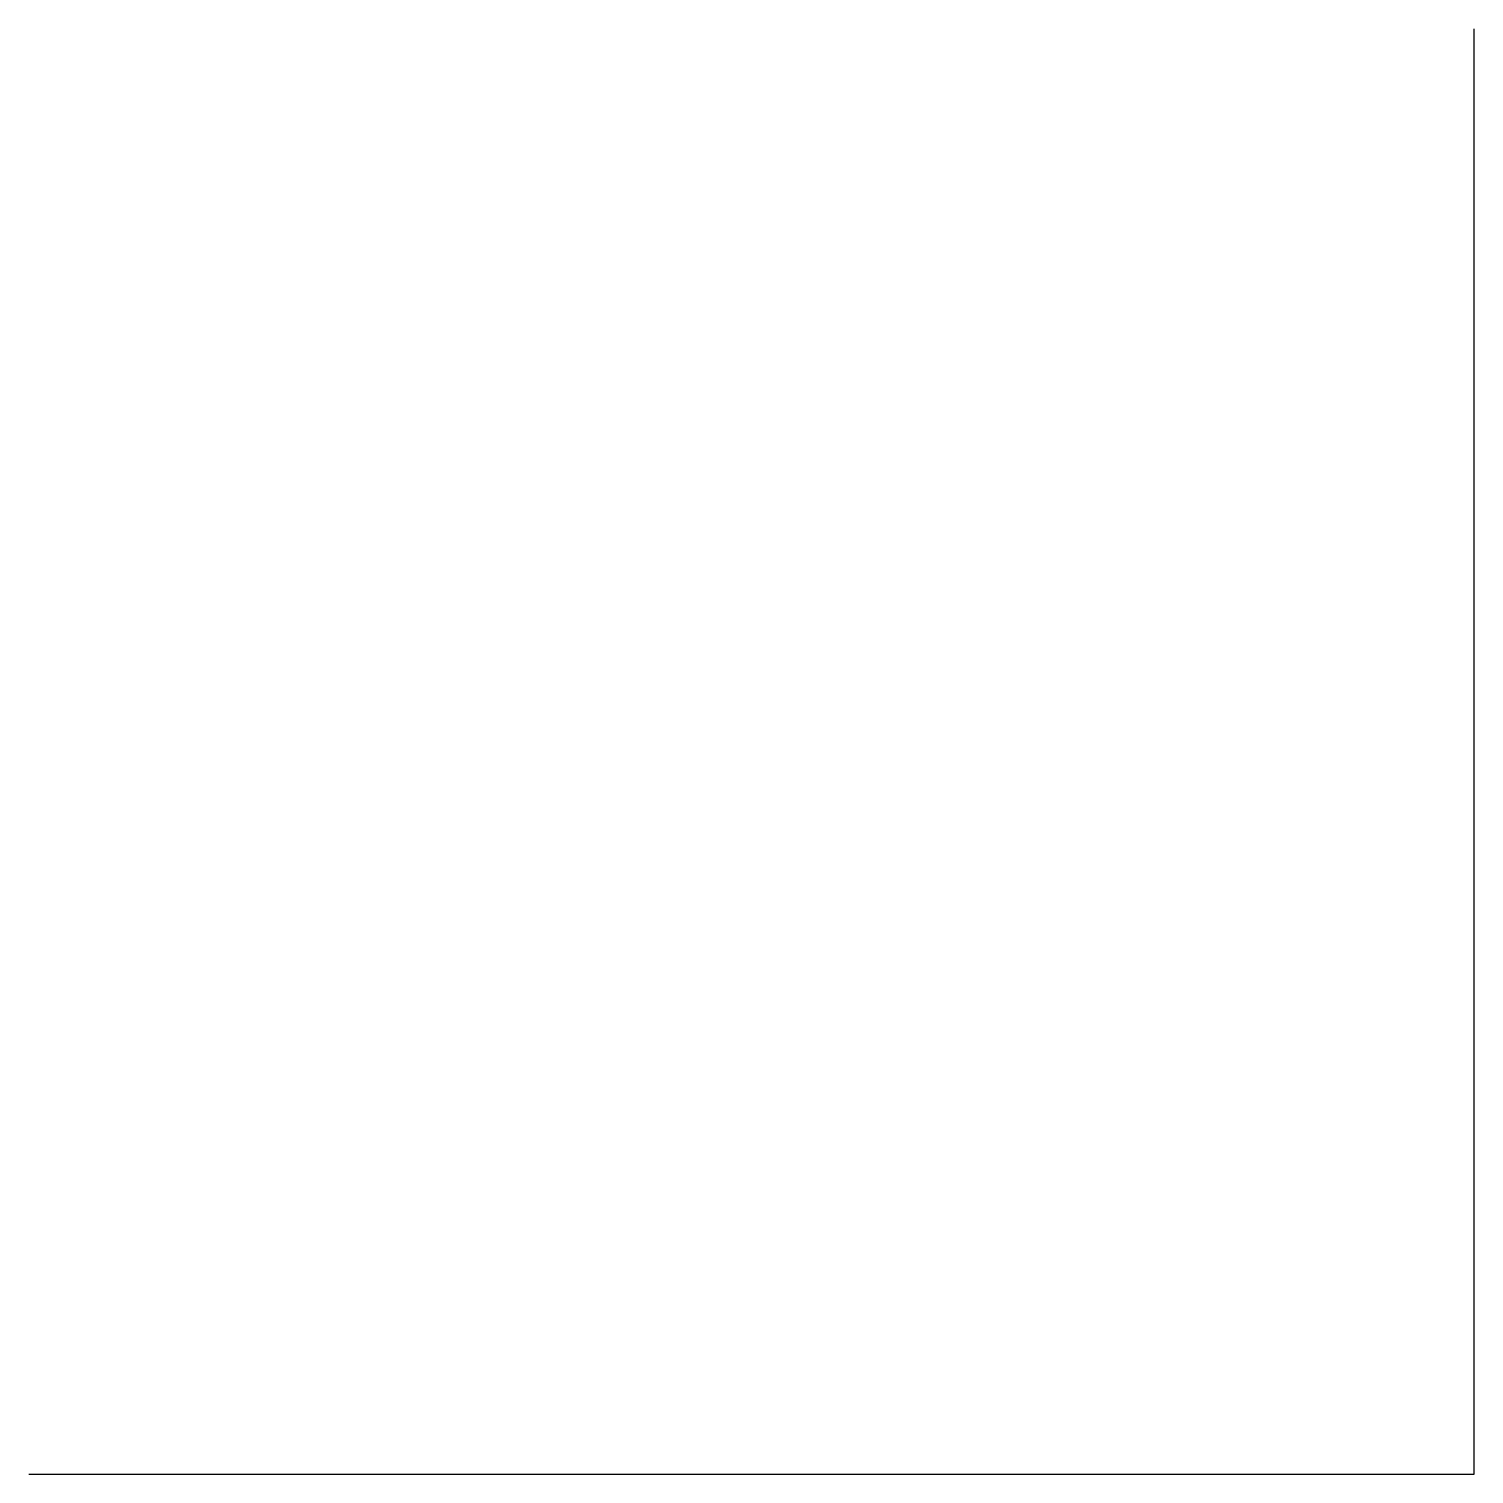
# Model space of a CAD drawing. Header units: millimetres. Extents: x 3000 to 5000, y 0 to 2000.
import ezdxf

# ---------------------------------------------------------------- set-up
doc = ezdxf.new("R2010")
doc.units = ezdxf.units.MM

msp = doc.modelspace()

# ---------------------------------------------------------------- linework, layer by layer
for p, q in [((5000, 0), (5000, 2000)), ((3000, 0), (5000, 0))]:
    msp.add_line(p, q)

doc.saveas('drawing.dxf')
